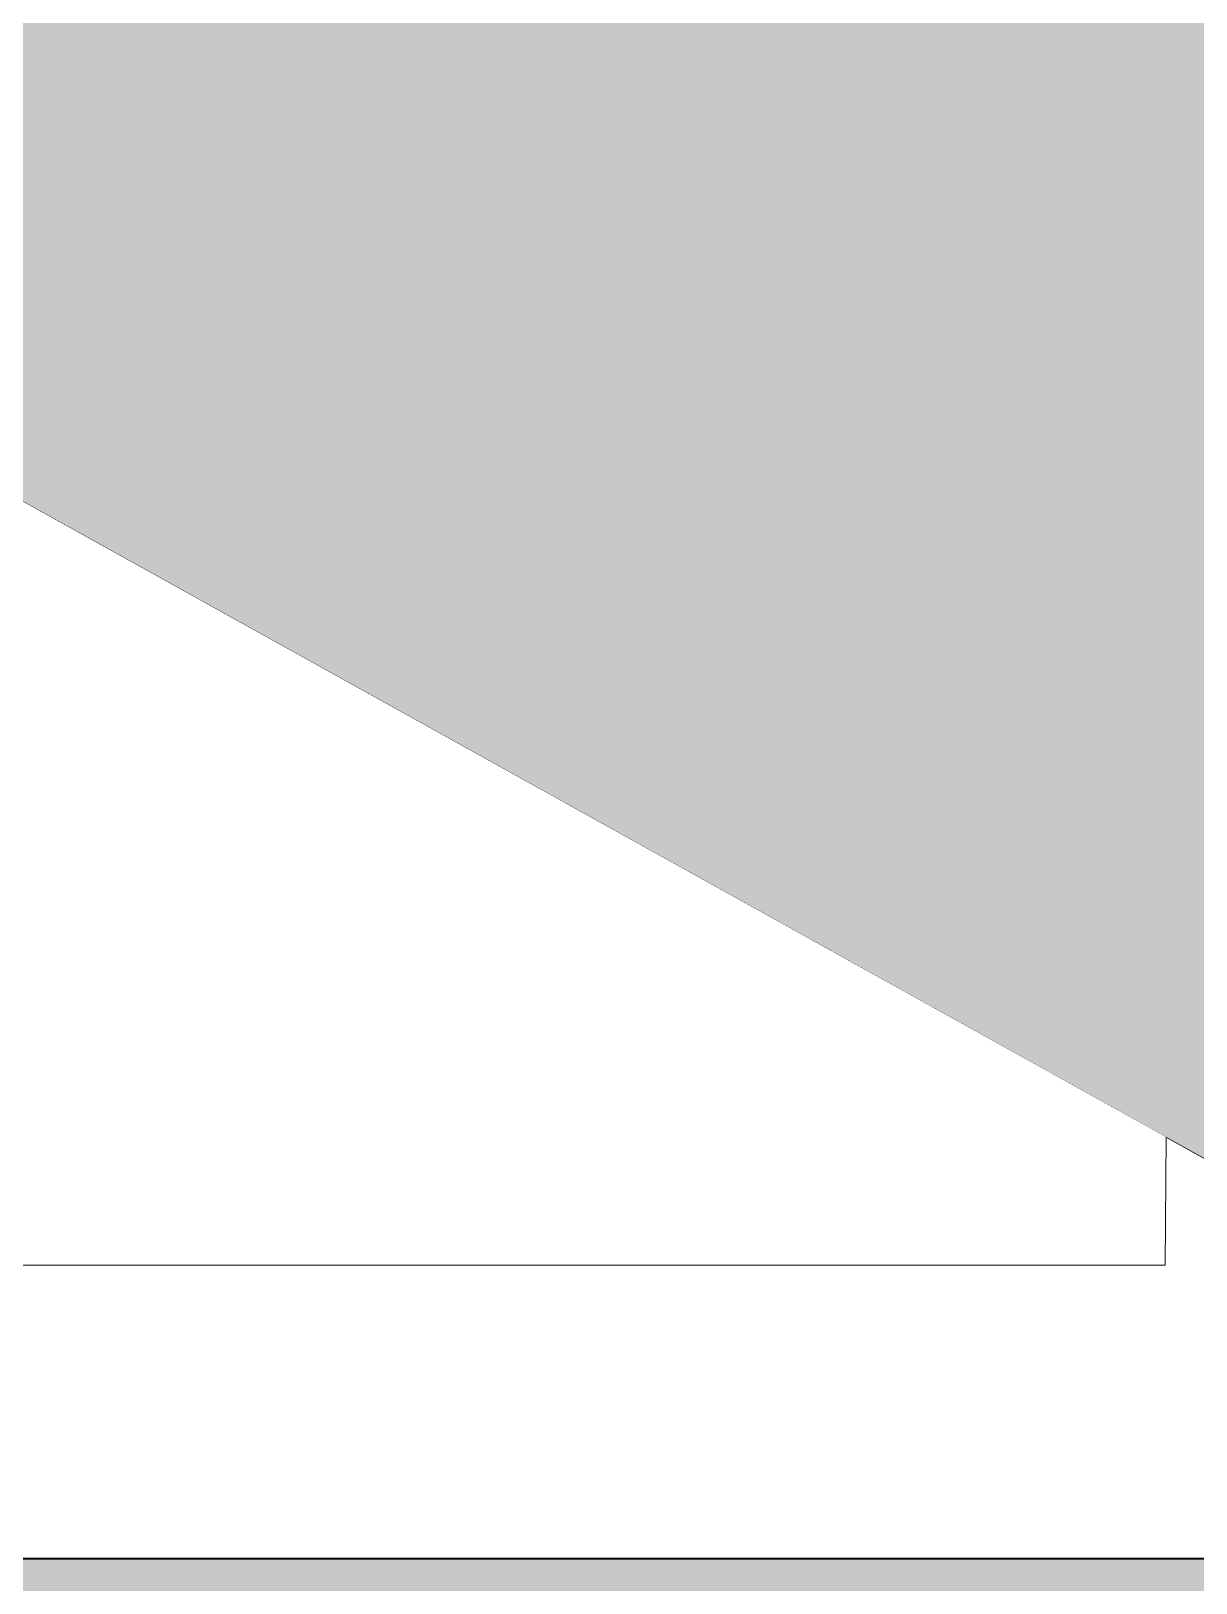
# Model space of a CAD drawing. Header units: millimetres. Extents: x -9413 to 8527, y -300 to 11224.
# Drawn here: x 4391 to 4788, y -8 to 520 of the extents above; entities that cross this region are included whole.
import ezdxf

# ---------------------------------------------------------------- set-up
doc = ezdxf.new("R2010")
doc.units = ezdxf.units.MM
doc.header["$MEASUREMENT"] = 0
doc.linetypes.add('Wipeout_Contour', pattern=[1000, 0, -1000])
for name, color, linetype in [('Interior - Furniture', 7, 'Continuous'), ('Structural - Bearing', 7, 'Continuous'), ('Structural - Combined', 7, 'Continuous')]:
    doc.layers.add(name, color=color, linetype=linetype)
for name, color, linetype, lineweight, true_color in [('Interior - Furniture _Pen_No__4', 7, 'Continuous', 20, 0x029e21), ('Structural - Bearing_Pen_No__180', 7, 'Continuous', 15, 0xd6cda7), ('Structural - Bearing_Pen_No__29', 7, 'Continuous', 35, 0x3dad99), ('Structural - Combined_Pen_No__160', 7, 'Continuous', 20, 0xb4a35c)]:
    doc.layers.add(name, color=color, linetype=linetype, lineweight=lineweight, true_color=true_color)
doc.layers.add('Structural - Combined_Pen_No__141', color=7, linetype='Continuous', lineweight=20)

# ---------------------------------------------------------------- blocks, each defined once
blk = doc.blocks.new('Section Elem_1_6')
at = {"layer": 'Structural - Bearing_Pen_No__180', "linetype": 'Continuous', "lineweight": 0, "true_color": 0x353329}
blk.add_hatch(color=250, dxfattribs=at).paths.add_polyline_path([(8527.1, 0), (-8108.34, 0), (-8108.34, -300), (8527.1, -300)])
at = {"layer": 'Structural - Bearing_Pen_No__29', "linetype": 'Continuous'}
blk.add_line((5036.3, 0), (-7908.34, 0), dxfattribs=at)
blk = doc.blocks.new('Section Elem_23_6')
at = {"layer": 'Structural - Combined_Pen_No__160', "linetype": 'Continuous', "lineweight": 0, "true_color": 0x5a512e}
blk.add_hatch(color=59, dxfattribs=at).paths.add_polyline_path([(5036.3, 0), (5531.38, 0), (5531.38, 150), (5171.38, 150), (5171.38, 350), (4811.38, 350), (4811.38, 550), (4451.38, 550), (4451.38, 750), (4091.38, 750), (4091.38, 950), (3761.38, 950), (3761.38, 708.29)])
at = {"layer": 'Structural - Combined_Pen_No__141', "linetype": 'Continuous'}
blk.add_line((3761.38, 708.29), (5036.3, 0), dxfattribs=at)
blk = doc.blocks.new('Section Elem_45_6')
at = {"color": 254, "linetype": 'Wipeout_Contour', "lineweight": 0, "ltscale": 74585.702544}
blk.add_wipeout([(4767.83, 149.15), (4294.99, 411.84), (4295.05, 278.21), (4304.76, 276.93), (4326.46, 267.94), (4345.1, 253.64), (4359.41, 235), (4368.4, 213.29), (4371.46, 190), (4368.4, 166.71), (4359.41, 145), (4345.1, 126.36), (4326.46, 112.06), (4304.76, 103.07), (4295.12, 101.8), (4295.12, 100), (4767.81, 100)], dxfattribs=at).dxf.layer = 'Interior - Furniture'
at = {"color": 254, "linetype": 'Wipeout_Contour', "lineweight": 0, "ltscale": 19116.685066}
blk.add_wipeout([(4777.67, 143.69), (4777.3, 100), (4777.46, 100), (4777.83, 143.59)], dxfattribs=at).dxf.layer = 'Interior - Furniture'
blk = doc.blocks.new('Section Elem_46_6')
at = {"color": 254, "linetype": 'Wipeout_Contour', "lineweight": 0, "ltscale": 19115.226133}
blk.add_wipeout([(4776.73, 100), (4777.3, 100), (4777.67, 143.69), (4777.08, 144.01)], dxfattribs=at).dxf.layer = 'Interior - Furniture'
at = {"color": 254, "linetype": 'Wipeout_Contour', "lineweight": 0, "ltscale": 19112.211792}
blk.add_wipeout([(4776.12, 144.54), (4775.81, 100), (4776.73, 100), (4777.08, 144.01)], dxfattribs=at).dxf.layer = 'Interior - Furniture'
at = {"color": 254, "linetype": 'Wipeout_Contour', "lineweight": 0, "ltscale": 19107.830892}
blk.add_wipeout([(4774.83, 145.26), (4774.56, 100), (4775.81, 100), (4776.12, 144.54)], dxfattribs=at).dxf.layer = 'Interior - Furniture'
at = {"color": 254, "linetype": 'Wipeout_Contour', "lineweight": 0, "ltscale": 19102.250925}
blk.add_wipeout([(4773.25, 146.14), (4773.04, 100), (4774.56, 100), (4774.83, 145.26)], dxfattribs=at).dxf.layer = 'Interior - Furniture'
at = {"layer": 'Interior - Furniture _Pen_No__4', "linetype": 'Continuous'}
for p, q in [((4777.46, 100), (4777.83, 143.59)), ((4777.3, 100), (4776.73, 100)), ((4777.46, 100), (4777.3, 100))]:
    blk.add_line(p, q, dxfattribs=at)
at = {"color": 254, "linetype": 'Wipeout_Contour', "lineweight": 0, "ltscale": 19095.684976}
blk.add_wipeout([(4771.46, 147.14), (4771.3, 100), (4773.04, 100), (4773.25, 146.14)], dxfattribs=at).dxf.layer = 'Interior - Furniture'
at = {"layer": 'Interior - Furniture _Pen_No__4', "linetype": 'Continuous'}
for p, q in [((4775.81, 100), (4774.56, 100)), ((4776.73, 100), (4775.81, 100))]:
    blk.add_line(p, q, dxfattribs=at)
at = {"color": 254, "linetype": 'Wipeout_Contour', "lineweight": 0, "ltscale": 19088.383754}
blk.add_wipeout([(4769.5, 148.22), (4769.42, 100), (4771.3, 100), (4771.46, 147.14)], dxfattribs=at).dxf.layer = 'Interior - Furniture'
at = {"layer": 'Interior - Furniture _Pen_No__4', "linetype": 'Continuous'}
blk.add_line((4774.56, 100), (4773.04, 100), dxfattribs=at)
at = {"color": 254, "linetype": 'Wipeout_Contour', "lineweight": 0, "ltscale": 19081.324204}
blk.add_wipeout([(4767.81, 100), (4769.42, 100), (4769.5, 148.22), (4767.83, 149.15)], dxfattribs=at).dxf.layer = 'Interior - Furniture'
at = {"layer": 'Interior - Furniture _Pen_No__4', "linetype": 'Continuous'}
for p, q in [((4767.81, 100), (4295.12, 100)), ((4769.42, 100), (4767.81, 100)), ((4771.3, 100), (4769.42, 100)), ((4773.04, 100), (4771.3, 100))]:
    blk.add_line(p, q, dxfattribs=at)

msp = doc.modelspace()

# ---------------------------------------------------------------- block references
at = {"layer": 'Structural - Bearing'}
msp.add_blockref('Section Elem_1_6', (0, 0), dxfattribs=at)

# ---------------------------------------------------------------- next in the draw order: block references
at = {"layer": 'Structural - Combined'}
msp.add_blockref('Section Elem_23_6', (0, 0), dxfattribs=at)

# ---------------------------------------------------------------- next in the draw order: block references
at = {"layer": 'Interior - Furniture'}
msp.add_blockref('Section Elem_45_6', (0, 0), dxfattribs=at)

# ---------------------------------------------------------------- next in the draw order: block references
msp.add_blockref('Section Elem_46_6', (0, 0), dxfattribs=at)

doc.saveas('drawing.dxf')
